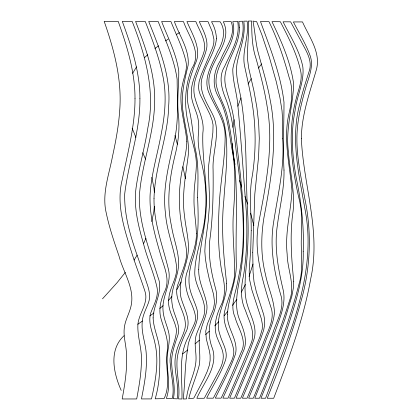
<?xml version="1.0" encoding="UTF-8"?>
<svg xmlns="http://www.w3.org/2000/svg" width="420" height="420" viewBox="0 0 420 420"><rect width="100%" height="100%" fill="white"/><g stroke="black" fill="none" stroke-linecap="round" stroke-linejoin="round"><path stroke-width="0.63" d="M154.329 206.409L153.773 211.901L151.757 221.613M232.874 127.281L234.119 119.663M253.003 264.022L249.044 276.418M237.841 106.181L241.001 97.897M143.672 243.348L145.934 238.308M245.469 284.461L241.358 292.094M181.136 281.972L176.888 289.585M132.62 73.358L136.511 66.906M248.021 84.079L251.276 78.666M137.146 255.113L134.054 260.09M232.465 305.387L236.927 299.203M258.536 68.082L261.602 63.898M125.349 272.344L117.028 282.76L102.511 298.82M224.175 315.735L227.777 311.346M168.541 300.353L171.806 296.594M124.052 335.695C108.491 350.044 113.579 373.364 121.202 390.395M218.636 321.767L214.715 325.857M209.323 331.17L205.622 334.619M163.097 305.676L159.81 308.464M199.5 340.137L195.127 343.849M144.38 57.698L147.719 54.747M182.653 353.903L187.745 349.96M153.962 312.984L149.825 315.94M137.807 324.293L142.453 321.017M154.87 48.426L158.613 45.812M165.564 40.955L168.236 39.091M176.206 34.555L179.624 32.608M142.774 152.738L145.556 159.175M135.912 137.429L132.158 128.221M244.991 196.434L247.674 204.115M241.726 187.089L239.542 180.532M250.603 213.155L253.853 225.629M174.919 135.482L177.371 144.26M151.851 177.308L153.977 187.945L154.34 192.276M182.889 166.724L185.43 178.668M234.575 162.062L233.205 154.796L232.171 143.446M234.801 163.275L235.032 164.483M139.912 98.49C140.311 131.04 128.473 161.957 124.703 193.961C123.9 224.852 137.225 253.785 146.606 282.597C148.937 289.039 150.927 296.289 148.391 302.988C145.782 309.745 142.076 316.318 142.102 323.783C141.572 334.519 146.16 344.694 146.302 355.399C147.095 370.072 144.28 384.615 141.446 398.937L151.52 398.906C155.526 380.635 159.238 361.505 154.896 342.935C152.943 333.081 147.641 323.027 150.775 312.848C153.804 304.873 158.618 296.893 157.122 287.989C153.951 273.089 147.441 259.103 143.661 244.346C138.442 226.144 133.487 207.181 136.033 188.102C138.857 167.743 144.769 147.956 147.903 127.643C155.547 91.471 145.435 54.962 132.163 21.431L122.314 21.41C131.376 46.174 139.954 71.815 139.912 98.49M153.122 317.898C153.531 329.921 160.062 340.914 159.642 353.105C160.146 368.445 159.632 384.006 155.179 398.811L164.078 398.627C171.208 383.906 165.065 367.773 167.066 352.385C169.271 340.914 164.383 330.199 161.233 319.468C158.151 309.593 160.813 299.444 165.154 290.435C170.121 278.728 163.91 266.527 160.76 255.292C155.106 236.03 149.478 216.284 150.05 196.019C150.959 174.935 157.495 154.67 161.185 134.006C165.065 114.686 166.955 94.573 162.687 75.143C158.891 56.663 152.066 38.997 145.257 21.462L135.602 21.441C145.682 47.885 155.962 75.395 154.591 104.171C153.657 135.77 141.199 165.659 139.282 197.085C139.193 224.868 149.972 251.05 157.988 277.211C163.684 291.155 153.484 304.122 153.122 317.898M154.014 198.45C153.636 223.183 163.028 246.404 168.604 270.102C171.659 284.03 161.69 296.536 163.039 310.401C163.396 317.725 166.646 324.408 168.441 331.406C170.299 338.048 168.693 344.883 167.837 351.54C165.028 367.08 171.916 383.14 166.352 398.375L172.268 398.659C174.83 387.266 170.951 375.916 170.363 364.56C168.446 352.338 176.305 341.723 176.489 329.868C174.757 319.279 167.071 309.944 168.809 298.657C169.507 287.957 176.82 278.812 176.736 267.991C174.673 249.322 166.677 231.688 165.417 212.793C162.461 189.814 168.389 167.092 173.255 144.821C179.219 123.448 177.188 101.189 177.13 79.322C174.316 59.105 165.47 40.383 158.177 21.494L148.712 21.478C159.432 48.29 170.998 76.167 168.677 105.688C168.105 137.23 154.754 166.95 154.014 198.45M186.821 141.346C186.575 155.064 181.608 168.173 180.427 181.808C178.39 197.474 179.351 213.413 182.317 228.895C183.887 238.948 188.102 249.034 185.987 259.34C184.322 267.22 180.91 274.601 178.747 282.345C171.04 298.536 187.504 311.939 185.12 327.763C183.272 336.194 178.238 343.55 176.374 352.002C171.974 367.547 179.692 383.161 177.282 398.858L173.387 398.68C175.907 386.773 172.006 374.95 171.659 363.069C171.281 353.997 174.5 345.424 177.256 336.95C182.023 325.537 173.24 315.157 172.148 304.059C170.058 292.215 176.017 281.332 178.022 269.981C180.621 254.877 173.581 240.445 171.449 225.75C166.136 201.763 169.643 177.077 175.46 153.547C178.374 141.414 179.734 128.888 178.563 116.429C176.699 101.372 178.889 86.31 178.768 71.258C176.421 53.749 167.895 37.832 161.637 21.509L170.914 21.525C176.153 34.718 182.726 47.549 185.929 61.446C187.84 69.704 183.587 77.49 182.311 85.475C177.891 104.333 185.252 122.766 186.821 141.346M197.594 197.531C198.513 219.098 199.148 241.043 191.798 261.744C189.861 269.078 188.465 276.696 189.173 284.303C189.872 293.181 194.607 300.951 196.985 309.377C200.681 323.516 188.186 335.039 187.688 348.931C184.653 365.453 185.209 382.352 183.204 399L186.527 398.906C187.583 384.883 196.035 372.508 196.061 358.334C196.035 350.837 194.124 343.224 196.004 335.811C197.946 329.406 201.259 323.516 203.432 317.189C208.761 301.996 195.106 288.493 194.759 273.336C194.901 253.874 203.375 235.415 205.039 216.022C207.065 197.878 205.69 179.445 201.316 161.732C199.432 152.917 197.578 143.923 198.329 134.857C199.043 127.948 199.064 120.818 196.822 114.161C194.528 107.032 190.974 100.039 191.284 92.353C191.347 83.548 195.111 75.406 198.051 67.268C200.12 60.989 203.716 55.157 204.697 48.557C205.081 38.834 199.348 30.308 195.846 21.604L186.931 21.578C192.434 34.75 202.419 49.591 195.106 64.129C189.756 77.931 184.895 92.936 188.774 107.777C192.129 120.976 192.906 134.578 195.074 147.966C199.012 164.225 197.92 180.983 197.594 197.531M198.723 269.624C198.371 281.321 204.346 291.8 206.577 303.025C208.541 312.107 203.427 320.366 201.212 328.855C196.959 340.583 201.149 352.952 199.332 364.891C196.529 376.394 191.504 387.24 188.727 398.769L193.767 398.165L203.894 378.919L207.328 371.196L209.297 365.395L210.126 360.444L210.116 355.294L209.417 350.947L206.309 338.93L205.737 331.217L207.412 323.894L213.476 309.083L214.578 302.5L213.581 294.415L209.428 279.72L207.023 268.795L205.391 258.82L204.834 251.276L205.212 243.784L208.163 221.55L209.317 207.118L209.475 196.555L208.556 174.599L208.709 165.091L212.856 132.615L213.077 124.908L212.069 120.094L209.895 114.35L200.214 94.631L198.954 90.599L198.518 86.94L199.07 81.884L201.217 74.812L212.846 47.119L213.806 42.966L213.943 39.396L212.189 31.652L208.052 21.683L199.306 21.635C202.755 29.689 207.753 37.942 206.866 47.056C205.38 56.238 200.419 64.391 197.563 73.18C194.366 80.819 192.675 89.297 194.88 97.456C197.831 109.252 204.75 120.362 202.85 133.004C202.041 155.673 206.446 178.174 206.367 200.834C206.624 224.054 199.238 246.466 198.723 269.624M216.447 38.451C215.323 51.76 206.419 62.853 202.85 75.547C197.327 89.502 206.756 102.417 212.604 114.377C221.513 131.77 212.173 151.237 213.077 169.58C213.392 191.825 212.929 214.106 210.331 236.224C207.517 253.769 210.987 271.32 215.492 288.251C218.258 297.895 215.854 307.939 212.111 316.958C207.9 327.169 208.483 338.672 212.578 348.815C218.201 366.949 203.548 382.615 196.844 398.281L204.288 398.26C209.627 388.122 215.36 378.184 220.505 367.952C222.484 363.652 223.692 358.858 223.146 354.113C222.437 348.716 219.566 343.98 217.697 338.956C212.898 328.262 215.817 316.517 220.5 306.38C226.139 296.121 224.936 284.167 222.117 273.273C217.844 251.066 217.98 228.27 219.188 205.774C220.238 182.485 225.094 159.464 225.146 136.143C225.298 119.81 214.4 106.586 208.635 92.059C202.997 77.752 212.268 64.15 217.655 51.466C222.873 42.672 226.511 30.97 220.106 21.761L211.512 21.719C214.436 26.791 216.19 32.597 216.447 38.451M226.622 283.3C227.325 300.977 213.559 317.084 219.996 334.903C222.191 342.872 227.903 350.543 225.782 359.168C221.429 373.028 213.066 385.224 206.651 398.171L213.281 398.186C218.778 387.634 224.28 377.076 229.047 366.172C231.756 360.67 235.042 354.732 233.363 348.374C230.984 336.242 222.248 325.269 224.375 312.391C227.351 299.885 233.006 288.015 234.638 275.195C234.864 253.218 231.63 231.226 233.688 209.207C235.132 188.533 235.946 167.57 231.593 147.168C228.769 130.016 226.968 112.329 218.395 96.82C211.701 85.297 213.444 71.484 220.385 60.559C224.747 48.085 236.644 35.6 231.11 21.541L223.298 21.788C232.26 39.401 214.872 56.054 210.347 72.34C203.416 92.867 223.141 108.974 225.083 128.625C228.937 152.492 225.325 176.652 223.813 200.54C220.962 228.186 223.661 255.833 226.622 283.3M227.467 314.228C226.443 328.135 238.56 339.738 235.562 353.703C230.375 369.133 222.453 383.528 215.303 398.118L221.12 398.165C228.338 383.15 234.67 367.726 241.133 352.375C247.569 340.463 238.03 328.629 235.037 317.216C229.814 305.723 235.421 293.963 237.557 282.534C239.957 270.527 242.198 258.437 242.849 246.183C244.429 219.97 241.526 193.772 238.35 167.79C235.048 145.294 234.134 122.094 226.433 100.517C221.928 89.849 217.975 77.128 224.637 66.418C230.895 52.206 240.539 37.653 237.694 21.404L232.775 21.667C238.912 44.478 213.922 61.724 216.164 84.105C217.844 94.967 224.375 104.27 226.952 114.891C230.832 130.142 232.271 145.882 234.376 161.448C238.051 194.88 235.436 228.564 236.261 262.106C237.232 280.082 228.422 296.562 227.467 314.228M251.218 230.648L250.772 248.829L249.202 270.942L249.448 279.058L251.932 290.094L261.371 318.854L262.353 324.272L262.269 329.028L259.901 337.05L234.428 398.186L229.646 398.176C237.82 378.546 247.17 359.32 253.995 339.166C257.633 327.448 250.667 316.27 247.517 305.356C244.146 295.087 244.991 284.088 245.511 273.467C247.606 254.546 248.677 235.499 247.842 216.463C245.485 179.188 247.328 141.635 241.91 104.575C240.256 89.854 233.951 75.091 237.731 60.186C240.592 47.334 245.805 34.634 243.758 21.179L247.118 21.116C249.59 36.834 241.012 52.022 244.918 67.636C248.992 86.63 253.591 105.614 254.63 125.087C255.775 141.729 254.872 158.466 252.462 174.962C248.761 193.352 251.349 212.079 251.218 230.648M252.746 252.263L253.055 271.892L254.011 281.815L256.368 291.874L263.723 314.695L264.616 319.494L264.726 324.34L263.681 330.083L260.783 338.557L236.056 398.186L240.791 398.197C249.538 377.47 258.106 356.669 266.123 335.648C270.16 326.492 274.727 316.391 270.606 306.374C262.033 278.901 252.966 249.968 259.056 220.915C266.217 183.141 273.987 144.338 267.047 105.908C264.511 89.764 260.348 73.936 255.943 58.217C251.885 46.211 251.806 33.521 251.638 21L248.351 21.089L248.572 31.269L247.496 51.45L247.548 59.472L248.677 67.993L253.942 90.93L256.872 107.31L258.631 122.724L259.287 138.327L258.599 156.539L254.803 194.177L252.746 252.263M283.994 170.069C284.419 188.68 279.715 206.834 277.394 225.183C274.071 246.729 278.098 268.338 283.012 289.291C286.514 303.781 279.825 317.814 275.189 331.175C266.968 353.761 257.906 376.031 248.645 398.207L253.334 398.213C267.109 364.838 280.04 331.065 290.803 296.594C294.137 282.356 287.312 268.37 287.159 254.137C284.797 232.843 290.824 211.979 291.994 190.874C289.894 165.375 283.075 139.681 288.881 114.051C291.732 101.997 293.548 89.203 289.081 77.243C283.831 58.223 277.699 39.37 268.957 21.635L260.474 21.499C270.06 47.801 280.739 74.33 283.988 102.323C284.02 124.898 282.802 147.478 283.994 170.069M293.743 281.374L293.312 288.215L291.837 296.237L285.002 318.969L272.044 355.047L254.835 398.213L259.497 398.223C274.649 360.733 289.081 322.833 299.119 283.605C303.419 269.771 301.098 255.192 301.245 240.996C301.665 227.399 302.626 213.57 299.413 200.203C291.659 167.155 287.18 132.316 296.121 99.01C298.363 89.428 303.145 79.732 300.358 69.715C296.436 52.71 288.304 37.123 280.345 21.725L271.981 21.677C281.521 41.564 290.808 62.291 293.695 84.331C292.829 106.701 285.437 128.678 288.351 151.294C289.695 171.297 295.108 191.105 293.097 211.265C289.627 234.607 291.454 258.053 293.743 281.374M135.004 98.684C135.035 126.247 127.601 153.017 122.199 179.834C115.967 204.572 124.472 229.441 131.806 252.893C135.817 265.766 140.753 278.334 144.9 291.155C149.121 303.424 138.175 313.609 137.849 325.553C137.54 338.195 142.464 350.427 141.362 363.163C141.041 375.218 138.889 387.125 136.684 398.953L122.173 398.969C125.05 383.334 127.601 367.427 126.336 351.477C125.722 343.649 123.344 335.911 124.278 327.999C125.071 320.492 129.139 313.903 130.898 306.642C135.308 288.844 123.328 272.617 118.996 255.995C114.135 241.799 109.268 227.535 106.213 212.819C101.74 193.851 108.98 174.967 112.476 156.524C115.736 141.451 118.624 126.247 119.669 110.838C122.199 80.215 114.235 50.012 104.176 21.368L118.23 21.394C127.034 46.268 135.109 72.025 135.004 98.684M196.403 233.657C196.644 246.183 190.712 257.639 188.039 269.64C182.963 280.912 186.47 293.27 191.515 303.839C193.715 309.55 196.728 315.835 195.017 322.082C193.294 326.986 190.538 331.459 188.648 336.299C177.76 355.693 182.542 378 181.954 399L178.537 398.916C180.164 386.815 176.689 374.855 176.951 362.77C176.993 352.375 181.34 342.794 185.252 333.385C192.412 321.127 184.139 309.367 180.983 297.549C177.944 283.778 184.716 270.758 187.336 257.586C190.502 243.768 185.845 229.887 184.574 216.158C181.514 195.899 185.719 175.744 188.197 155.694C189.551 141.43 185.225 127.512 183.362 113.516C180.164 97.136 184.448 80.939 188.15 65.105C189.504 49.434 179.361 35.763 174.374 21.541L183.466 21.557C188.648 36.466 202.141 52.511 191.951 68.292C184.616 86.205 183.934 106.118 188.559 124.835C190.465 138.133 196.329 150.738 196.366 164.288C196.177 175.439 193.909 186.464 194.03 197.642C193.625 209.711 196.014 221.629 196.403 233.657M239.353 27.615C239.92 43.874 228.727 56.994 225.598 72.419C222.799 83.79 228.286 94.742 231.005 105.541C235.547 122.703 236.114 140.579 238.502 158.093C241.285 181.314 243.527 204.645 243.726 228.055C243.989 247.27 242.319 266.511 238.45 285.343C236.518 296.515 235.053 308.401 239.395 319.226C243.558 329.543 248.519 341.423 242.886 352.244C236.66 367.731 229.913 383.003 222.868 398.134L228.023 398.186C235.741 380.058 243.59 361.972 250.966 343.702C255.896 332.383 248.908 321.085 245.485 310.459C240.146 299.407 240.859 287.054 243.563 275.415C246.86 254.846 247.328 233.929 246.451 213.145C243.547 176.148 241.106 139.078 237.531 102.149C236.166 91.109 232.691 80.304 232.796 69.111C235.342 53.015 245.81 38.267 242.492 21.221L238.849 21.341L239.353 27.615M282.613 138.374C284.818 166.53 277.951 194.045 273.709 221.655C269.53 246.089 273.887 270.853 280.607 294.399C285.306 308.191 276.407 320.906 272.675 333.669C264.689 355.388 255.98 376.834 247.097 398.202L242.382 398.197C250.089 380.011 257.67 361.778 264.81 343.366C268.186 333.149 273.803 323.3 274.449 312.37C273.987 299.292 267.887 287.254 265.503 274.507C260.815 256.069 260.904 236.749 263.87 218.048C271.178 179.393 278.061 139.466 270.223 100.296C267.215 83.134 261.776 66.549 257.471 49.702C255.491 40.246 254.767 30.587 252.987 21.089L256.662 21.672L261.833 34.671L269.377 57.283L276.25 81.627L279.972 97.87L282.014 110.68L282.713 121.139L282.613 138.374M301.361 138.579C303.408 185.435 321.179 231.436 310.732 278.67C303.429 319.898 288.54 359.257 273.704 398.249L267.272 398.233C279.867 366.445 292.152 334.425 300.967 301.34C310.737 267.656 311.939 231.856 304.605 197.563C301.171 177.34 296.515 157.08 296.93 136.453C297.344 118.65 301.77 101.257 306.779 84.268C309.719 74.965 313.703 64.79 309.918 55.083C305.587 43.507 299.014 32.923 293.401 21.94L302.489 21.919C309.046 36.792 320.906 52.154 316.491 69.326C309.96 92.011 301.529 114.671 301.361 138.579M303.209 251.407C303.928 277.673 295.486 302.946 287.548 327.626C279.552 351.477 270.385 374.913 260.957 398.223L265.592 398.233C287.543 338.294 317.814 274.754 305.02 209.375C298.977 174.468 290.125 138.296 300.011 103.157C302.4 91.76 306.201 80.761 309.666 69.678C312.191 59.493 305.644 50.143 301.256 41.522L290.624 21.835L283.08 21.814C290.362 36.477 299.644 50.678 302.846 66.948C304.505 82.005 296.693 96.091 295.04 110.859C290.53 133.014 292.215 155.836 296.237 177.922C301.324 202.094 304.185 226.674 303.209 251.407"/></g></svg>
